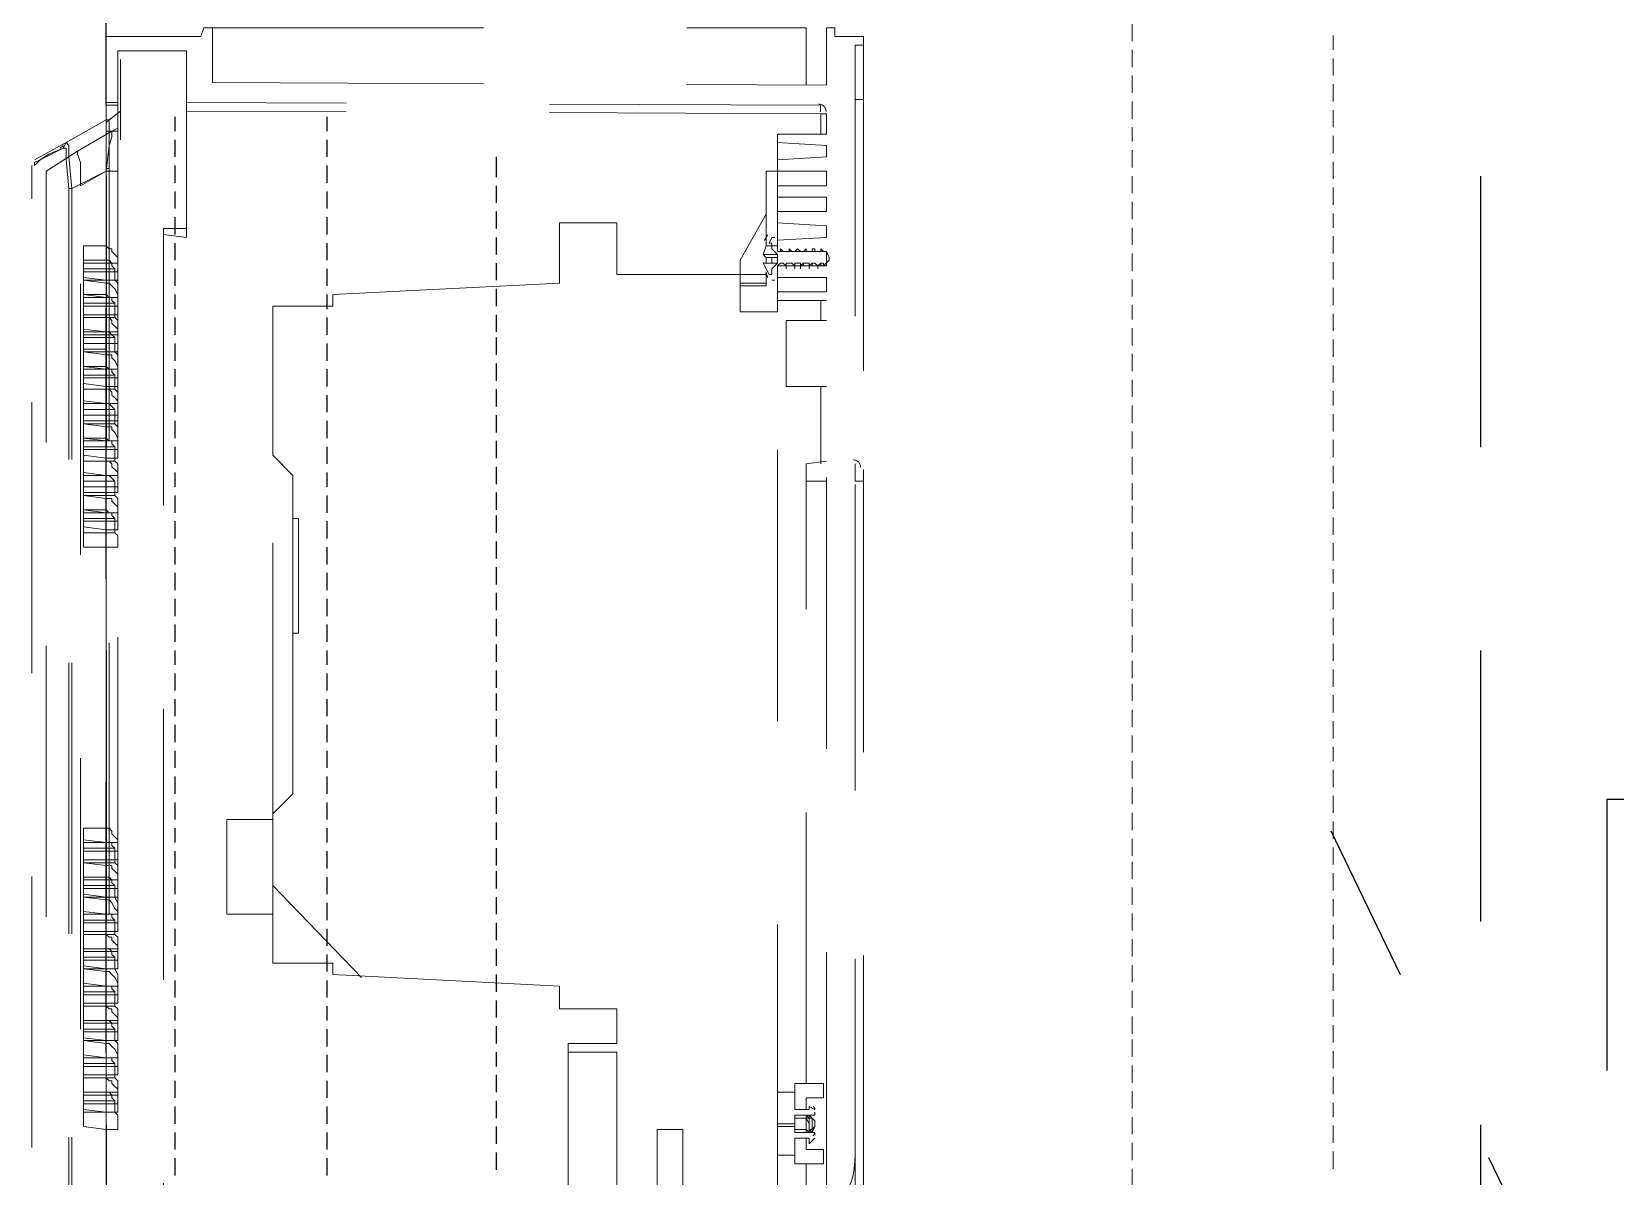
# Model space of a CAD drawing. Header units: metres. Extents: x 2999 to 3164, y 1641 to 1678.
# Drawn here: x 3140.785 to 3141.953, y 1663.891 to 1664.735 of the extents above; entities that cross this region are included whole.
import ezdxf

# ---------------------------------------------------------------- set-up
doc = ezdxf.new("R2010")
doc.units = ezdxf.units.M
doc.linetypes.add('CONTORNO_QUADRO_T', pattern=[0.35, 0.2, -0.15])
doc.layers.add('PDF28_Geometry', color=7, linetype='Continuous')

msp = doc.modelspace()

# ---------------------------------------------------------------- linework, layer by layer
at = {"layer": 'PDF28_Geometry', "linetype": 'CONTORNO_QUADRO_T'}
msp.add_line((3141.8539, 1668.4789), (3141.8539, 1660.4817), dxfattribs=at)
at = {"layer": 'PDF28_Geometry', "linetype": 'CONTORNO_QUADRO_T', "lineweight": 25}
for points in [[(3140.8399, 1660.4817), (3140.8399, 1668.3429), (3140.8399, 1668.4789), (3140.8399, 1662.1051)], [(3140.8907, 1664.6621), (3140.8907, 1664.6726)], [(3141.0029, 1664.6621), (3141.0029, 1664.6726)], [(3140.8907, 1664.643), (3140.8907, 1664.6557)], [(3141.0029, 1664.643), (3141.0029, 1664.6557)], [(3140.8907, 1664.624), (3140.8907, 1664.6367)], [(3141.0029, 1664.624), (3141.0029, 1664.6367)], [(3140.8907, 1664.6049), (3140.8907, 1664.6176)], [(3141.0029, 1664.6049), (3141.0029, 1664.6176)], [(3140.8907, 1664.5859), (3140.8907, 1664.5986)], [(3141.0029, 1664.5859), (3141.0029, 1664.5986)], [(3140.8907, 1664.5668), (3140.8907, 1664.5795)], [(3141.0029, 1664.5668), (3141.0029, 1664.5795)], [(3140.8907, 1664.5478), (3140.8907, 1664.5605)], [(3141.0029, 1664.5478), (3141.0029, 1664.5605)], [(3140.8907, 1664.5308), (3140.8907, 1664.5414)], [(3141.0029, 1664.5308), (3141.0029, 1664.5414)], [(3140.8907, 1664.5118), (3140.8907, 1664.5245)], [(3141.0029, 1664.5118), (3141.0029, 1664.5245)], [(3140.8907, 1664.4927), (3140.8907, 1664.5054)], [(3141.0029, 1664.4927), (3141.0029, 1664.5054)], [(3140.8907, 1664.4737), (3140.8907, 1664.4864)], [(3141.0029, 1664.4737), (3141.0029, 1664.4864)], [(3140.8907, 1664.4546), (3140.8907, 1664.4673)], [(3141.0029, 1664.4546), (3141.0029, 1664.4673)], [(3140.8907, 1664.4356), (3140.8907, 1664.4483)], [(3141.0029, 1664.4356), (3141.0029, 1664.4483)], [(3140.8907, 1664.4165), (3140.8907, 1664.4292)], [(3141.0029, 1664.4165), (3141.0029, 1664.4292)], [(3140.8907, 1664.3996), (3140.8907, 1664.4102)], [(3141.0029, 1664.3996), (3141.0029, 1664.4102)], [(3140.8907, 1664.3805), (3140.8907, 1664.3932)], [(3141.0029, 1664.3805), (3141.0029, 1664.3932)], [(3140.8907, 1664.3615), (3140.8907, 1664.3742)], [(3141.0029, 1664.3615), (3141.0029, 1664.3742)], [(3140.8907, 1664.3424), (3140.8907, 1664.3551)], [(3141.0029, 1664.3424), (3141.0029, 1664.3551)], [(3140.8907, 1664.3234), (3140.8907, 1664.3361)], [(3141.0029, 1664.3234), (3141.0029, 1664.3361)], [(3140.8907, 1664.3043), (3140.8907, 1664.317)], [(3141.0029, 1664.3043), (3141.0029, 1664.317)], [(3140.8907, 1664.2853), (3140.8907, 1664.298)], [(3141.0029, 1664.2853), (3141.0029, 1664.298)], [(3140.8907, 1664.2684), (3140.8907, 1664.2789)], [(3141.0029, 1664.2684), (3141.0029, 1664.2789)], [(3140.8907, 1664.2493), (3140.8907, 1664.262)], [(3141.0029, 1664.2493), (3141.0029, 1664.262)], [(3140.8907, 1664.2303), (3140.8907, 1664.243)], [(3141.0029, 1664.2303), (3141.0029, 1664.243)], [(3140.8907, 1664.2112), (3140.8907, 1664.2239)], [(3141.0029, 1664.2112), (3141.0029, 1664.2239)], [(3140.8907, 1664.1922), (3140.8907, 1664.2049)], [(3141.0029, 1664.1922), (3141.0029, 1664.2049)], [(3140.8907, 1664.1731), (3140.8907, 1664.1858)], [(3141.0029, 1664.1731), (3141.0029, 1664.1858)], [(3140.8907, 1664.1541), (3140.8907, 1664.1668)], [(3141.0029, 1664.1541), (3141.0029, 1664.1668)], [(3140.8907, 1664.1371), (3140.8907, 1664.1477)], [(3141.0029, 1664.1371), (3141.0029, 1664.1477)], [(3140.8907, 1664.1181), (3140.8907, 1664.1308)], [(3141.0029, 1664.1181), (3141.0029, 1664.1308)], [(3140.8907, 1664.099), (3140.8907, 1664.1117)], [(3141.0029, 1664.099), (3141.0029, 1664.1117)], [(3140.8907, 1664.08), (3140.8907, 1664.0927)], [(3141.0029, 1664.08), (3141.0029, 1664.0927)], [(3140.8907, 1664.0609), (3140.8907, 1664.0736)], [(3141.0029, 1664.0609), (3141.0029, 1664.0736)], [(3140.8907, 1664.0419), (3140.8907, 1664.0546)], [(3141.0029, 1664.0419), (3141.0029, 1664.0546)], [(3140.8907, 1664.0228), (3140.8907, 1664.0355)], [(3141.0029, 1664.0228), (3141.0029, 1664.0355)], [(3140.8907, 1664.0059), (3140.8907, 1664.0165)], [(3141.0029, 1664.0059), (3141.0029, 1664.0165)], [(3140.8907, 1663.9868), (3140.8907, 1663.9995)], [(3141.0029, 1663.9868), (3141.0029, 1663.9995)], [(3140.8907, 1663.9678), (3140.8907, 1663.9805)], [(3141.0029, 1663.9678), (3141.0029, 1663.9805)], [(3140.8907, 1663.9487), (3140.8907, 1663.9614)], [(3141.0029, 1663.9487), (3141.0029, 1663.9614)], [(3140.8907, 1663.9297), (3140.8907, 1663.9424)], [(3141.0029, 1663.9297), (3141.0029, 1663.9424)], [(3140.8907, 1663.9106), (3140.8907, 1663.9233)], [(3141.0029, 1663.9106), (3141.0029, 1663.9233)], [(3140.8907, 1663.8916), (3140.8907, 1663.9043)], [(3141.0029, 1663.8916), (3141.0029, 1663.9043)]]:
    msp.add_lwpolyline(points, dxfattribs=at)
at = {"layer": 'PDF28_Geometry', "linetype": 'CONTORNO_QUADRO_T', "lineweight": 15}
for points in [[(3140.8399, 1666.4485), (3140.8399, 1666.4464), (3140.8399, 1664.734), (3140.8399, 1664.7319), (3140.8399, 1664.7298), (3140.8399, 1663.0174), (3140.8399, 1663.0153), (3140.8399, 1663.0132)], [(3140.9182, 1664.7383), (3141.3564, 1664.7383), (3141.3564, 1664.6959)], [(3141.5969, 1664.7411), (3141.5969, 1664.7284)], [(3141.745, 1664.7326), (3141.745, 1664.722)], [(3141.3987, 1664.7256), (3141.3987, 1664.6853), (3141.3924, 1664.6853)], [(3141.5969, 1664.722), (3141.5969, 1664.7093)], [(3141.745, 1664.7157), (3141.745, 1664.703)], [(3141.5969, 1664.703), (3141.5969, 1664.6903)], [(3141.745, 1664.6966), (3141.745, 1664.6839)], [(3140.8484, 1664.6832), (3140.8484, 1664.6621), (3140.8399, 1664.6621), (3140.8399, 1664.6832)], [(3141.3712, 1663.5064), (3141.3712, 1664.5372), (3141.3352, 1664.5372), (3141.3352, 1664.5435), (3141.3712, 1664.5435), (3141.3712, 1664.5541), (3141.3352, 1664.5541), (3141.3352, 1664.5626), (3141.3712, 1664.5626), (3141.3712, 1664.5732), (3141.3352, 1664.5732), (3141.3352, 1664.5816), (3141.3712, 1664.5837), (3141.3712, 1664.5922), (3141.3352, 1664.5943), (3141.3352, 1664.6028), (3141.3712, 1664.6028), (3141.3712, 1664.6134), (3141.3352, 1664.6134), (3141.3352, 1664.6218), (3141.3712, 1664.6218), (3141.3712, 1664.6324), (3141.3352, 1664.6324), (3141.3352, 1664.6409), (3141.3712, 1664.643), (3141.3712, 1664.6515), (3141.3352, 1664.6536), (3141.3352, 1664.6599), (3141.3712, 1664.6599), (3141.3712, 1664.6748), (3141.367, 1664.6748), (3140.8992, 1664.6769), (3140.8992, 1664.6832)], [(3141.3987, 1664.6853), (3141.3987, 1664.4123), (3141.3987, 1664.4038)], [(3141.5969, 1664.6839), (3141.5969, 1664.6712)], [(3140.8399, 1664.6324), (3140.8145, 1664.6197), (3140.8124, 1664.643), (3140.8124, 1664.6515), (3140.8103, 1664.6536), (3140.8399, 1664.6705)], [(3140.8992, 1664.6769), (3140.8992, 1664.5837), (3140.8822, 1664.5859), (3140.8822, 1663.4788)], [(3141.745, 1664.6776), (3141.745, 1664.6649)], [(3140.8399, 1664.6621), (3140.8399, 1663.1656)], [(3141.5969, 1664.6649), (3141.5969, 1664.6543)], [(3141.745, 1664.6585), (3141.745, 1664.6458)], [(3140.787, 1664.6409), (3140.8103, 1664.6536), (3140.8082, 1664.6494), (3140.7976, 1664.6451), (3140.7912, 1664.6409), (3140.787, 1664.6388), (3140.787, 1664.6367), (3140.7891, 1664.6388)], [(3140.8082, 1664.6494), (3140.8103, 1664.6494), (3140.8103, 1664.6409), (3140.8124, 1664.6197), (3140.8124, 1663.0597), (3140.8103, 1663.0407), (3140.8103, 1663.0343), (3140.8082, 1663.0322), (3140.787, 1663.0322), (3140.787, 1663.0724), (3140.787, 1663.1042), (3140.787, 1663.1084), (3140.787, 1663.119), (3140.787, 1663.1211), (3140.787, 1663.119), (3140.787, 1663.1084), (3140.787, 1663.1148), (3140.787, 1663.119)], [(3140.806, 1664.6494), (3140.8082, 1664.6515)], [(3141.3352, 1664.6536), (3141.3352, 1664.6409)], [(3141.5969, 1664.648), (3141.5969, 1664.6353)], [(3140.7849, 1663.2121), (3140.7849, 1664.6367)], [(3141.745, 1664.6395), (3141.745, 1664.6268)], [(3141.3352, 1664.5372), (3141.3352, 1664.5287), (3141.3077, 1664.5287), (3141.3077, 1664.5562), (3141.3077, 1664.5668), (3141.3267, 1664.6007), (3141.3267, 1664.6303)], [(3141.3267, 1664.6303), (3141.3267, 1664.6303)], [(3141.3352, 1664.6324), (3141.3352, 1664.6324)], [(3141.5969, 1664.6289), (3141.5969, 1664.6162)], [(3140.8124, 1664.6197), (3140.8145, 1664.6197), (3140.8145, 1663.0597), (3140.8124, 1663.0597)], [(3141.5969, 1664.6099), (3141.5969, 1664.5972)], [(3141.745, 1664.6204), (3141.745, 1664.6077)], [(3141.745, 1664.6014), (3141.745, 1664.5908)], [(3140.8992, 1664.5901), (3140.8822, 1664.5901), (3140.8822, 1664.5859)], [(3141.3267, 1664.5562), (3141.3077, 1664.5562), (3141.2167, 1664.5562), (3141.2167, 1664.5943), (3141.1743, 1664.5943), (3141.1743, 1664.5499), (3141.0071, 1664.5414), (3141.0071, 1664.5329), (3140.9627, 1664.5329), (3140.9627, 1664.4229), (3140.9775, 1664.4081), (3140.9775, 1664.3763), (3140.9817, 1664.3763), (3140.9817, 1664.2916), (3140.9775, 1664.2916), (3140.9775, 1664.1731), (3140.9627, 1664.1583), (3140.9627, 1664.0482), (3141.0071, 1664.0482), (3141.0071, 1664.0398), (3141.1743, 1664.0313), (3141.1743, 1664.0144), (3141.2167, 1664.0144), (3141.2167, 1663.989), (3141.1807, 1663.989), (3141.1807, 1663.9826), (3141.2167, 1663.9826), (3141.2167, 1663.8831)], [(3141.5969, 1664.5908), (3141.5969, 1664.5781)], [(3141.3246, 1664.5647), (3141.3352, 1664.5647), (3141.3246, 1664.5647), (3141.3289, 1664.5562), (3141.331, 1664.5562), (3141.331, 1664.5605), (3141.3352, 1664.5647), (3141.3352, 1664.571), (3141.331, 1664.5753), (3141.331, 1664.5795), (3141.3289, 1664.5795), (3141.331, 1664.5837), (3141.3331, 1664.5837)], [(3141.3267, 1664.5774), (3141.3246, 1664.571), (3141.3267, 1664.5689), (3141.3267, 1664.5647)], [(3141.3267, 1664.5774), (3141.3267, 1664.5774)], [(3141.3352, 1664.571), (3141.331, 1664.5753)], [(3141.3352, 1664.5435), (3141.3352, 1664.552), (3141.3352, 1664.5562), (3141.3352, 1664.5626), (3141.3373, 1664.5647), (3141.3394, 1664.5647), (3141.3416, 1664.5626), (3141.3416, 1664.5605), (3141.3416, 1664.5626), (3141.3416, 1664.5647), (3141.3458, 1664.5647), (3141.3479, 1664.5626), (3141.3479, 1664.5605), (3141.3479, 1664.5626), (3141.3479, 1664.5647), (3141.3521, 1664.5647), (3141.3521, 1664.5626), (3141.3521, 1664.5605), (3141.3521, 1664.5626), (3141.3543, 1664.5647), (3141.3585, 1664.5647), (3141.3585, 1664.5626), (3141.3585, 1664.5605), (3141.3585, 1664.5626), (3141.3606, 1664.5647), (3141.3627, 1664.5647), (3141.3648, 1664.5626), (3141.3648, 1664.5605), (3141.3648, 1664.5626), (3141.367, 1664.5647), (3141.3691, 1664.5647), (3141.3691, 1664.5626), (3141.3733, 1664.5668), (3141.3733, 1664.5689), (3141.3712, 1664.5732), (3141.3691, 1664.5732), (3141.367, 1664.5753), (3141.367, 1664.5732), (3141.3627, 1664.5732), (3141.3627, 1664.5753), (3141.3606, 1664.5753), (3141.3606, 1664.5732), (3141.3564, 1664.5732), (3141.3564, 1664.5753), (3141.3543, 1664.5732), (3141.3521, 1664.5732), (3141.35, 1664.5753), (3141.3479, 1664.5732), (3141.3458, 1664.5732), (3141.3437, 1664.5753), (3141.3437, 1664.5732), (3141.3394, 1664.5732), (3141.3373, 1664.5753), (3141.3373, 1664.5732), (3141.3352, 1664.5732), (3141.3352, 1664.5816), (3141.3352, 1664.5837)], [(3141.3373, 1664.5753), (3141.3373, 1664.5753)], [(3141.35, 1664.5753), (3141.35, 1664.5753)], [(3141.3564, 1664.5753), (3141.3564, 1664.5753)], [(3141.3627, 1664.5753), (3141.3606, 1664.5753)], [(3141.367, 1664.5753), (3141.367, 1664.5753)], [(3141.745, 1664.5845), (3141.745, 1664.5718)], [(3141.3246, 1664.571), (3141.3352, 1664.571), (3141.3246, 1664.571)], [(3141.3267, 1664.5689), (3141.3267, 1664.5689)], [(3141.331, 1664.5647), (3141.331, 1664.5689), (3141.3352, 1664.5689)], [(3141.3352, 1664.5626), (3141.3373, 1664.5647)], [(3141.3373, 1664.5732), (3141.3373, 1664.5732)], [(3141.3373, 1664.5732), (3141.3373, 1664.5732)], [(3141.3373, 1664.5647), (3141.3373, 1664.5647)], [(3141.3416, 1664.5605), (3141.3416, 1664.5626), (3141.3416, 1664.5647), (3141.3437, 1664.5647)], [(3141.3479, 1664.5732), (3141.3479, 1664.5732)], [(3141.3479, 1664.5732), (3141.3479, 1664.5732)], [(3141.3479, 1664.5605), (3141.3479, 1664.5626), (3141.3479, 1664.5647)], [(3141.3479, 1664.5647), (3141.3479, 1664.5647)], [(3141.3543, 1664.5732), (3141.3543, 1664.5732)], [(3141.3543, 1664.5732), (3141.3543, 1664.5732)], [(3141.3543, 1664.5626), (3141.3543, 1664.5647)], [(3141.3543, 1664.5647), (3141.3543, 1664.5647)], [(3141.3606, 1664.5732), (3141.3606, 1664.5732)], [(3141.3606, 1664.5732), (3141.3606, 1664.5732)], [(3141.3606, 1664.5626), (3141.3606, 1664.5647)], [(3141.3606, 1664.5647), (3141.3606, 1664.5647)], [(3141.367, 1664.5732), (3141.367, 1664.5732)], [(3141.367, 1664.5732), (3141.367, 1664.5732)], [(3141.367, 1664.5626), (3141.367, 1664.5647)], [(3141.367, 1664.5647), (3141.367, 1664.5647)], [(3141.5969, 1664.5718), (3141.5969, 1664.5591)], [(3141.745, 1664.5654), (3141.745, 1664.5527)], [(3140.823, 1664.552), (3140.8399, 1664.552), (3140.823, 1664.5541), (3140.823, 1664.5414), (3140.8399, 1664.5393)], [(3141.331, 1664.552), (3141.3331, 1664.552)], [(3141.3352, 1664.5626), (3141.3352, 1664.5626)], [(3141.3585, 1664.5626), (3141.3585, 1664.5605)], [(3141.5969, 1664.5527), (3141.5969, 1664.54)], [(3141.3077, 1664.5499), (3141.3267, 1664.5499)], [(3141.745, 1664.5464), (3141.745, 1664.5337)], [(3141.3352, 1663.8768), (3141.3352, 1664.5287)], [(3141.5969, 1664.5337), (3141.5969, 1664.5231)], [(3140.8399, 1664.5266), (3140.823, 1664.5266), (3140.823, 1664.5139), (3140.8399, 1664.5139)], [(3140.823, 1664.5245), (3140.8399, 1664.5245)], [(3141.3712, 1664.5224), (3141.3416, 1664.5224), (3141.3416, 1664.4737), (3141.3712, 1664.4737)], [(3141.5969, 1664.5167), (3141.5969, 1664.504)], [(3141.745, 1664.5273), (3141.745, 1664.5146)], [(3141.745, 1664.5083), (3141.745, 1664.4956)], [(3140.8399, 1664.5012), (3140.823, 1664.5012), (3140.823, 1664.4885), (3140.8399, 1664.4864)], [(3140.823, 1664.4991), (3140.8399, 1664.4991)], [(3141.5969, 1664.4977), (3141.5969, 1664.485)], [(3141.745, 1664.4892), (3141.745, 1664.4765)], [(3140.8399, 1664.4737), (3140.823, 1664.4758), (3140.823, 1664.461), (3140.8399, 1664.461)], [(3140.823, 1664.4716), (3140.8399, 1664.4716)], [(3141.5969, 1664.4786), (3141.5969, 1664.4659)], [(3141.745, 1664.4702), (3141.745, 1664.4596)], [(3141.5969, 1664.4596), (3141.5969, 1664.4469)], [(3140.8399, 1664.4483), (3140.823, 1664.4483), (3140.823, 1664.4356), (3140.8399, 1664.4335)], [(3140.823, 1664.4462), (3140.8399, 1664.4462)], [(3141.745, 1664.4532), (3141.745, 1664.4405)], [(3141.5969, 1664.4405), (3141.5969, 1664.4278)], [(3141.745, 1664.4342), (3141.745, 1664.4215)], [(3140.8399, 1664.4208), (3140.823, 1664.4229), (3140.823, 1664.4081), (3140.8399, 1664.4081)], [(3140.9627, 1664.1583), (3140.9627, 1664.4229)], [(3140.823, 1664.4186), (3140.8399, 1664.4186)], [(3141.3712, 1664.4186), (3141.3564, 1664.4165), (3141.3564, 1664.4038)], [(3141.3924, 1664.4165), (3141.3924, 1664.4165)], [(3141.5969, 1664.4215), (3141.5969, 1664.4088)], [(3141.745, 1664.4151), (3141.745, 1664.4024)], [(3141.3564, 1663.9593), (3141.3564, 1664.4038), (3141.3712, 1664.4038)], [(3141.5969, 1664.4024), (3141.5969, 1664.3897)], [(3140.8399, 1664.3954), (3140.823, 1664.3954), (3140.823, 1664.3827), (3140.8399, 1664.3805)], [(3140.823, 1664.3932), (3140.8399, 1664.3932)], [(3141.745, 1664.3961), (3141.745, 1664.3834)], [(3140.9775, 1664.2916), (3140.9775, 1664.3763)], [(3141.5969, 1664.3855), (3141.5969, 1664.3728)], [(3141.745, 1664.377), (3141.745, 1664.3643)], [(3140.8399, 1664.3678), (3140.823, 1664.37), (3140.823, 1664.3551), (3140.8399, 1664.3551)], [(3140.823, 1664.3657), (3140.8399, 1664.3657)], [(3141.5969, 1664.3664), (3141.5969, 1664.3537)], [(3141.745, 1664.358), (3141.745, 1664.3453)], [(3141.5969, 1664.3474), (3141.5969, 1664.3347)], [(3141.745, 1664.3389), (3141.745, 1664.3283)], [(3141.5969, 1664.3283), (3141.5969, 1664.3156)], [(3141.745, 1664.322), (3141.745, 1664.3093)], [(3141.5969, 1664.3093), (3141.5969, 1664.2966)], [(3141.745, 1664.3029), (3141.745, 1664.2902)], [(3141.5969, 1664.2902), (3141.5969, 1664.2775)], [(3141.745, 1664.2839), (3141.745, 1664.2712)], [(3141.5969, 1664.2712), (3141.5969, 1664.2585)], [(3141.745, 1664.2648), (3141.745, 1664.2521)], [(3141.5969, 1664.2543), (3141.5969, 1664.2416)], [(3141.745, 1664.2458), (3141.745, 1664.2331)], [(3141.5969, 1664.2352), (3141.5969, 1664.2225)], [(3141.745, 1664.2267), (3141.745, 1664.214)], [(3141.5969, 1664.2162), (3141.5969, 1664.2035)], [(3141.745, 1664.2077), (3141.745, 1664.1971)], [(3141.5969, 1664.1971), (3141.5969, 1664.1844)], [(3141.745, 1664.1908), (3141.745, 1664.1781)], [(3141.5969, 1664.1781), (3141.5969, 1664.1654)], [(3141.745, 1664.1717), (3141.745, 1664.159)], [(3140.9627, 1664.1541), (3140.9288, 1664.1541), (3140.9288, 1664.0842), (3140.9627, 1664.0842)], [(3141.5969, 1664.159), (3141.5969, 1664.1463)], [(3141.745, 1664.1527), (3141.745, 1664.14)], [(3141.5969, 1664.14), (3141.5969, 1664.1273)], [(3141.745, 1664.1336), (3141.745, 1664.1209)], [(3140.8399, 1664.1244), (3140.823, 1664.1244), (3140.823, 1664.1117), (3140.8399, 1664.1117)], [(3140.823, 1664.1223), (3140.8399, 1664.1223)], [(3141.5969, 1664.123), (3141.5969, 1664.1103)], [(3141.745, 1664.1146), (3141.745, 1664.1019)], [(3140.823, 1664.0969), (3140.8399, 1664.0969), (3140.823, 1664.099), (3140.823, 1664.0863), (3140.8399, 1664.0842)], [(3141.5969, 1664.104), (3141.5969, 1664.0913)], [(3141.745, 1664.0955), (3141.745, 1664.0828)], [(3141.5969, 1664.0849), (3141.5969, 1664.0722)], [(3141.745, 1664.0765), (3141.745, 1664.0659)], [(3140.8399, 1664.0715), (3140.823, 1664.0715), (3140.823, 1664.0588), (3140.8399, 1664.0588)], [(3140.823, 1664.0694), (3140.8399, 1664.0694)], [(3141.5969, 1664.0659), (3141.5969, 1664.0532)], [(3141.745, 1664.0595), (3141.745, 1664.0468)], [(3140.823, 1664.044), (3140.8399, 1664.044), (3140.823, 1664.0461), (3140.823, 1664.0334), (3140.8399, 1664.0313)], [(3141.5969, 1664.0468), (3141.5969, 1664.0341)], [(3141.745, 1664.0405), (3141.745, 1664.0278)], [(3141.5969, 1664.0278), (3141.5969, 1664.0151)], [(3140.8399, 1664.0186), (3140.823, 1664.0186), (3140.823, 1664.0059), (3140.8399, 1664.0059)], [(3140.823, 1664.0165), (3140.8399, 1664.0165)], [(3141.745, 1664.0214), (3141.745, 1664.0087)], [(3141.5969, 1664.0087), (3141.5969, 1663.996)], [(3141.745, 1664.0024), (3141.745, 1663.9897)], [(3140.823, 1663.9911), (3140.8399, 1663.9911), (3140.823, 1663.9932), (3140.823, 1663.9805), (3140.8399, 1663.9784)], [(3141.5969, 1663.9918), (3141.5969, 1663.9791)], [(3141.1807, 1663.9826), (3141.1807, 1663.8831)], [(3141.745, 1663.9833), (3141.745, 1663.9706)], [(3141.5969, 1663.9727), (3141.5969, 1663.96)], [(3140.8399, 1663.9657), (3140.823, 1663.9657), (3140.823, 1663.953), (3140.8399, 1663.953)], [(3140.823, 1663.9636), (3140.8399, 1663.9636)], [(3141.745, 1663.9643), (3141.745, 1663.9516)], [(3141.5969, 1663.9537), (3141.5969, 1663.941)], [(3141.745, 1663.9452), (3141.745, 1663.9346)], [(3140.823, 1663.9382), (3140.8399, 1663.9382), (3140.823, 1663.9403), (3140.823, 1663.9276), (3140.8399, 1663.9255)], [(3141.3585, 1663.9339), (3141.3585, 1663.9318), (3141.3585, 1663.9276), (3141.3585, 1663.936), (3141.3627, 1663.9318), (3141.3606, 1663.9339), (3141.3585, 1663.9339), (3141.3564, 1663.9339), (3141.3479, 1663.9339)], [(3141.3564, 1663.9403), (3141.3564, 1663.9403)], [(3141.3564, 1663.936), (3141.3564, 1663.9339), (3141.3564, 1663.9255)], [(3141.3585, 1663.9255), (3141.3585, 1663.9297), (3141.3564, 1663.9339)], [(3141.3606, 1663.9255), (3141.3606, 1663.9233), (3141.3585, 1663.9255), (3141.3606, 1663.9255), (3141.3606, 1663.9318), (3141.3606, 1663.9339), (3141.3585, 1663.936)], [(3141.3585, 1663.9339), (3141.3585, 1663.9339)], [(3141.3627, 1663.9318), (3141.3627, 1663.9297), (3141.3627, 1663.9276)], [(3141.3627, 1663.9318), (3141.3627, 1663.9318)], [(3141.5969, 1663.9346), (3141.5969, 1663.9219)], [(3141.2463, 1663.8831), (3141.2463, 1663.9255), (3141.2654, 1663.9255), (3141.2654, 1663.8831)], [(3141.3627, 1663.9212), (3141.3627, 1663.9233), (3141.3479, 1663.9233), (3141.3479, 1663.9276), (3141.3352, 1663.9276), (3141.3352, 1663.9064), (3141.3479, 1663.9064), (3141.3479, 1663.9191), (3141.3585, 1663.9191), (3141.3585, 1663.9149), (3141.3627, 1663.9191)], [(3141.3479, 1663.9276), (3141.3479, 1663.9297)], [(3141.3564, 1663.9233), (3141.3564, 1663.9255), (3141.3479, 1663.9255)], [(3141.3479, 1663.9233), (3141.3479, 1663.9233)], [(3141.3564, 1663.9233), (3141.3564, 1663.9233)], [(3141.3585, 1663.9233), (3141.3585, 1663.9233)], [(3141.3627, 1663.9276), (3141.3627, 1663.9276)], [(3141.745, 1663.9283), (3141.745, 1663.9156)], [(3141.3564, 1663.9191), (3141.3564, 1663.9191)], [(3141.5969, 1663.9156), (3141.5969, 1663.9029)], [(3141.745, 1663.9092), (3141.745, 1663.8965)], [(3141.3564, 1663.9001), (3141.3564, 1663.8514), (3141.3712, 1663.8514)], [(3141.5969, 1663.8965), (3141.5969, 1663.8838)]]:
    msp.add_lwpolyline(points, dxfattribs=at)
for points in [[(3141.3667, 1664.6763, 0.00451), (3141.367, 1664.6811), (3140.8992, 1664.6832), (3140.8992, 1664.7213), (3140.8484, 1664.7213), (3140.8484, 1664.6832), (3140.8399, 1664.6832), (3140.8399, 1664.7319), (3140.9098, 1664.7319), (3140.9119, 1664.7383), (3140.9182, 1664.7383), (3140.9182, 1664.698), (3141.3712, 1664.6959), (3141.3712, 1664.7383), (3141.3775, 1664.7383), (3141.3775, 1664.7319), (3141.3987, 1664.7319), (3141.3987, 1664.7256), (3141.3924, 1664.7256), (3141.3924, 1663.9022)], [(3141.3279, 1664.554, -0.034678), (3141.3267, 1664.5583), (3141.3267, 1664.5478), (3141.3077, 1664.5478)], [(3141.3614, 1663.9425, -0.221687), (3141.3627, 1663.9403), (3141.3585, 1663.9424), (3141.3585, 1663.9403), (3141.3479, 1663.9403), (3141.3479, 1663.953), (3141.3352, 1663.953), (3141.3352, 1663.9297), (3141.3479, 1663.9297), (3141.3479, 1663.936), (3141.3627, 1663.936), (3141.3627, 1663.9382)], [(3141.3921, 1663.904, -0.108112), (3141.3881, 1663.8831), (3141.3881, 1663.5148)]]:
    msp.add_lwpolyline(points, format="xyb", dxfattribs=at)
at = {"layer": 'PDF28_Geometry', "linetype": 'CONTORNO_QUADRO_T', "lineweight": 0}
for points in [[(3140.8484, 1664.7213), (3140.8484, 1664.6621), (3140.8484, 1664.6388), (3140.8484, 1663.9953)], [(3140.8505, 1664.6557), (3140.8505, 1664.7107), (3140.8505, 1664.715), (3140.8505, 1664.7107)], [(3140.8399, 1664.6811), (3140.8484, 1664.6811)], [(3140.8505, 1664.6769), (3140.842, 1664.6705), (3140.8399, 1664.6684), (3140.842, 1664.6705), (3140.842, 1664.6684), (3140.842, 1664.6599), (3140.842, 1664.6345), (3140.842, 1664.6599), (3140.842, 1664.6684), (3140.842, 1664.6705), (3140.8399, 1664.6705)], [(3140.8399, 1664.6324), (3140.842, 1664.6515), (3140.8441, 1664.6578), (3140.8441, 1664.6621), (3140.8187, 1664.6472), (3140.8187, 1664.6451), (3140.8209, 1664.6388), (3140.8209, 1664.6218), (3140.8399, 1664.6324), (3140.842, 1664.6515), (3140.8441, 1664.6578), (3140.8441, 1664.6621), (3140.8463, 1664.6621), (3140.8441, 1664.6621), (3140.8463, 1664.6621)], [(3140.7891, 1664.6388), (3140.7912, 1664.6409), (3140.7955, 1664.643), (3140.8082, 1664.6494), (3140.8082, 1664.6515)], [(3140.8209, 1663.9995), (3140.8209, 1664.6218), (3140.8209, 1664.6388), (3140.8187, 1664.6451), (3140.8187, 1664.6472), (3140.7955, 1664.6324), (3140.7955, 1664.0376)], [(3140.787, 1664.6367), (3140.787, 1664.6367)], [(3140.842, 1664.6345), (3140.8399, 1664.6345), (3140.842, 1664.6345), (3140.842, 1663.9932)], [(3140.8484, 1664.6324), (3140.8463, 1664.6324), (3140.8399, 1664.6324), (3140.8463, 1664.6324), (3140.8484, 1664.6324), (3140.8463, 1664.6324), (3140.8399, 1664.6324), (3140.8399, 1664.5774), (3140.842, 1664.5753), (3140.8441, 1664.5753), (3140.8441, 1664.5732), (3140.8463, 1664.571), (3140.8484, 1664.5689), (3140.8484, 1664.5647), (3140.8484, 1664.5583), (3140.8484, 1664.5562), (3140.8484, 1664.552), (3140.8399, 1664.552), (3140.8463, 1664.552), (3140.8484, 1664.5499), (3140.8484, 1664.5456), (3140.8484, 1664.5435), (3140.8484, 1664.5393), (3140.8399, 1664.5393)], [(3140.8399, 1664.5774), (3140.823, 1664.5774), (3140.823, 1664.5647), (3140.823, 1664.5583), (3140.823, 1664.5541)], [(3140.8399, 1664.5668), (3140.823, 1664.5668)], [(3140.823, 1664.5647), (3140.8484, 1664.5647)], [(3140.8463, 1664.552), (3140.8463, 1664.5605), (3140.8441, 1664.5626), (3140.8441, 1664.5647), (3140.842, 1664.5668), (3140.8399, 1664.5668), (3140.8399, 1664.5499)], [(3140.823, 1664.5605), (3140.8463, 1664.5605)], [(3140.823, 1664.5583), (3140.8484, 1664.5583)], [(3140.8399, 1664.5414), (3140.823, 1664.5414), (3140.823, 1664.5393), (3140.8484, 1664.5393), (3140.8484, 1664.5414), (3140.8463, 1664.5456), (3140.8441, 1664.5478), (3140.842, 1664.5499), (3140.8399, 1664.5499), (3140.823, 1664.552)], [(3140.8484, 1664.5118), (3140.8484, 1664.516), (3140.8463, 1664.5181), (3140.8441, 1664.5202), (3140.8441, 1664.5224), (3140.842, 1664.5245), (3140.8399, 1664.5245), (3140.8399, 1664.5414), (3140.842, 1664.5393), (3140.8441, 1664.5393), (3140.8441, 1664.5372), (3140.8463, 1664.5351), (3140.823, 1664.5351)], [(3140.8399, 1664.5266), (3140.8484, 1664.5266), (3140.8484, 1664.5287), (3140.8484, 1664.5329), (3140.823, 1664.5329), (3140.823, 1664.5393)], [(3140.823, 1664.5329), (3140.823, 1664.5266)], [(3140.8463, 1664.5351), (3140.8463, 1664.5245), (3140.8484, 1664.5224), (3140.8484, 1664.5202), (3140.8484, 1664.516), (3140.8484, 1664.5139), (3140.8399, 1664.5139), (3140.842, 1664.5139), (3140.8441, 1664.5118), (3140.8463, 1664.5097), (3140.8463, 1664.4991)], [(3140.8484, 1664.5393), (3140.8484, 1664.5329)], [(3140.823, 1664.5245), (3140.8399, 1664.5245), (3140.8463, 1664.5245)], [(3140.823, 1664.516), (3140.8399, 1664.5139), (3140.8399, 1664.497)], [(3140.823, 1664.5139), (3140.823, 1664.5118)], [(3140.823, 1664.5097), (3140.8463, 1664.5097)], [(3140.823, 1664.5054), (3140.823, 1664.5012)], [(3140.8484, 1664.5054), (3140.8484, 1664.5033), (3140.8484, 1664.5012)], [(3140.8399, 1664.4864), (3140.8484, 1664.4864), (3140.8484, 1664.4885), (3140.8463, 1664.4927), (3140.8441, 1664.4948), (3140.8441, 1664.497), (3140.842, 1664.497), (3140.8399, 1664.497), (3140.823, 1664.4991)], [(3140.8399, 1664.4737), (3140.8484, 1664.4737), (3140.8484, 1664.4758), (3140.8484, 1664.48), (3140.8484, 1664.4864), (3140.8484, 1664.4906), (3140.8484, 1664.4927), (3140.8484, 1664.497), (3140.8463, 1664.4991), (3140.8399, 1664.4991), (3140.8484, 1664.4991)], [(3140.823, 1664.4716), (3140.8399, 1664.4716), (3140.842, 1664.4716), (3140.8441, 1664.4694), (3140.8441, 1664.4673), (3140.8463, 1664.4652), (3140.8484, 1664.4631), (3140.8484, 1664.461), (3140.823, 1664.461), (3140.823, 1664.4525), (3140.8484, 1664.4525), (3140.8484, 1664.461), (3140.8484, 1664.4631), (3140.8484, 1664.4673), (3140.8484, 1664.4694), (3140.8463, 1664.4716), (3140.8463, 1664.4821), (3140.8441, 1664.4843), (3140.8441, 1664.4864), (3140.842, 1664.4864), (3140.8399, 1664.4885), (3140.8399, 1664.4716), (3140.8463, 1664.4716)], [(3140.8399, 1664.4885), (3140.823, 1664.4885), (3140.823, 1664.4864), (3140.8484, 1664.4864)], [(3140.823, 1664.4864), (3140.823, 1664.48), (3140.8484, 1664.48)], [(3140.823, 1664.4821), (3140.8463, 1664.4821)], [(3140.823, 1664.48), (3140.823, 1664.4758)], [(3140.823, 1664.4631), (3140.8399, 1664.461), (3140.8399, 1664.444)], [(3140.823, 1664.4567), (3140.8463, 1664.4567), (3140.8441, 1664.4589), (3140.842, 1664.461), (3140.8399, 1664.461), (3140.8484, 1664.461)], [(3140.823, 1664.4525), (3140.823, 1664.4483)], [(3140.8399, 1664.4335), (3140.8484, 1664.4335), (3140.8484, 1664.4356), (3140.8463, 1664.4398), (3140.8441, 1664.4419), (3140.8441, 1664.444), (3140.842, 1664.444), (3140.8399, 1664.444), (3140.823, 1664.4462)], [(3140.8484, 1664.4525), (3140.8484, 1664.4504), (3140.8484, 1664.4483), (3140.8399, 1664.4483)], [(3140.8399, 1664.4462), (3140.8463, 1664.4462)], [(3140.8463, 1664.4567), (3140.8463, 1664.4462), (3140.8484, 1664.444), (3140.8484, 1664.4398), (3140.8484, 1664.4377), (3140.8484, 1664.4335)], [(3140.8399, 1664.4356), (3140.823, 1664.4356), (3140.823, 1664.4335), (3140.8484, 1664.4335), (3140.8484, 1664.4271), (3140.823, 1664.4271), (3140.823, 1664.4335)], [(3140.8463, 1664.4186), (3140.8463, 1664.4292), (3140.8441, 1664.4313), (3140.8441, 1664.4335), (3140.842, 1664.4335), (3140.8399, 1664.4356), (3140.8399, 1664.4186)], [(3140.823, 1664.4292), (3140.8463, 1664.4292)], [(3140.823, 1664.4271), (3140.823, 1664.4229)], [(3140.8484, 1664.4271), (3140.8484, 1664.425), (3140.8484, 1664.4208), (3140.8399, 1664.4208)], [(3140.823, 1664.4102), (3140.8399, 1664.4081), (3140.842, 1664.4081), (3140.8441, 1664.4059), (3140.8463, 1664.4038), (3140.823, 1664.4038)], [(3140.823, 1664.3805), (3140.8484, 1664.3805), (3140.8484, 1664.3848), (3140.8463, 1664.3869), (3140.8441, 1664.389), (3140.8441, 1664.3911), (3140.842, 1664.3911), (3140.8399, 1664.3911), (3140.8399, 1664.4081), (3140.8484, 1664.4081)], [(3140.823, 1664.3954), (3140.823, 1664.3996)], [(3140.8484, 1664.3996), (3140.8484, 1664.3975), (3140.8484, 1664.3954), (3140.8399, 1664.3954)], [(3140.8463, 1664.3932), (3140.8463, 1664.4038)], [(3140.8399, 1664.3805), (3140.8484, 1664.3805), (3140.8484, 1664.3848), (3140.8484, 1664.3869), (3140.8484, 1664.3911), (3140.8463, 1664.3932), (3140.8399, 1664.3932)], [(3140.823, 1664.37), (3140.823, 1664.3742), (3140.823, 1664.3805), (3140.823, 1664.3827), (3140.8399, 1664.3827)], [(3140.823, 1664.3763), (3140.8463, 1664.3763)], [(3140.8399, 1664.1477), (3140.8399, 1664.3827), (3140.842, 1664.3805), (3140.8441, 1664.3805), (3140.8441, 1664.3784), (3140.8463, 1664.3763), (3140.8463, 1664.3657), (3140.8484, 1664.3636), (3140.8484, 1664.3615), (3140.8484, 1664.3573), (3140.8484, 1664.3551), (3140.8399, 1664.3551)], [(3140.8484, 1664.3805), (3140.8484, 1664.3742)], [(3140.8399, 1664.3678), (3140.8484, 1664.3678), (3140.8484, 1664.3721), (3140.8484, 1664.3742), (3140.823, 1664.3742)], [(3140.8399, 1664.3657), (3140.8463, 1664.3657)], [(3140.8463, 1664.1329), (3140.8441, 1664.135), (3140.8441, 1664.1371), (3140.842, 1664.1371), (3140.8399, 1664.1371), (3140.823, 1664.1392)], [(3140.8484, 1664.1371), (3140.8484, 1664.1308), (3140.823, 1664.1308), (3140.823, 1664.1371)], [(3140.823, 1664.1329), (3140.8463, 1664.1329), (3140.8463, 1664.1223), (3140.8399, 1664.1223)], [(3140.823, 1664.1308), (3140.823, 1664.1244)], [(3140.8399, 1664.1371), (3140.8399, 1664.1202)], [(3140.8484, 1664.1308), (3140.8484, 1664.1265), (3140.8484, 1664.1244), (3140.8399, 1664.1244)], [(3140.8399, 1664.1117), (3140.823, 1664.1117), (3140.823, 1664.1096), (3140.8484, 1664.1096), (3140.8484, 1664.1138), (3140.8463, 1664.116), (3140.8441, 1664.1181), (3140.8441, 1664.1202), (3140.842, 1664.1202), (3140.8399, 1664.1202), (3140.823, 1664.1223)], [(3140.8463, 1664.1223), (3140.8484, 1664.1202), (3140.8484, 1664.1181), (3140.8484, 1664.1138), (3140.8484, 1664.1117)], [(3140.8399, 1664.1096), (3140.8484, 1664.1096), (3140.8484, 1664.1033), (3140.823, 1664.1033), (3140.823, 1664.1096)], [(3140.8399, 1664.0715), (3140.8484, 1664.0715), (3140.8484, 1664.0736), (3140.8484, 1664.0779), (3140.8484, 1664.0842), (3140.8484, 1664.0884), (3140.8484, 1664.0906), (3140.8484, 1664.0927), (3140.8463, 1664.0969), (3140.8463, 1664.1054), (3140.8441, 1664.1075), (3140.8441, 1664.1096), (3140.842, 1664.1117), (3140.8399, 1664.1117), (3140.8399, 1664.0948)], [(3140.823, 1664.1054), (3140.8463, 1664.1054)], [(3140.823, 1664.1033), (3140.823, 1664.099)], [(3140.823, 1664.0969), (3140.8399, 1664.0948), (3140.842, 1664.0948), (3140.8441, 1664.0927), (3140.8463, 1664.0884), (3140.8484, 1664.0863), (3140.8484, 1664.0842), (3140.823, 1664.0842), (3140.823, 1664.0863), (3140.8399, 1664.0842), (3140.842, 1664.0842), (3140.8441, 1664.0842), (3140.8441, 1664.0821), (3140.8463, 1664.08)], [(3140.8484, 1664.1033), (3140.8484, 1664.1011), (3140.8484, 1664.0969), (3140.8399, 1664.0969), (3140.8463, 1664.0969)], [(3141.0283, 1664.0376), (3140.9627, 1664.1054)], [(3140.823, 1664.0842), (3140.823, 1664.0779), (3140.8484, 1664.0779)], [(3140.823, 1664.0567), (3140.8484, 1664.0567), (3140.8484, 1664.0609), (3140.8463, 1664.063), (3140.8441, 1664.0652), (3140.8441, 1664.0673), (3140.842, 1664.0673), (3140.8399, 1664.0694), (3140.8399, 1664.0842), (3140.8484, 1664.0842)], [(3140.823, 1664.08), (3140.8463, 1664.08), (3140.8463, 1664.0694), (3140.8399, 1664.0694), (3140.823, 1664.0694)], [(3140.823, 1664.0779), (3140.823, 1664.0715)], [(3140.8463, 1664.044), (3140.8463, 1664.0525), (3140.8441, 1664.0546), (3140.8441, 1664.0567), (3140.842, 1664.0588), (3140.8399, 1664.0588), (3140.8484, 1664.0588), (3140.8484, 1664.0609), (3140.8484, 1664.0652), (3140.8484, 1664.0673), (3140.8463, 1664.0694)], [(3140.8399, 1664.0419), (3140.8399, 1664.0588), (3140.823, 1664.0588), (3140.823, 1664.0567), (3140.823, 1664.0503), (3140.823, 1664.0461)], [(3140.823, 1664.0525), (3140.8463, 1664.0525)], [(3140.8463, 1664.0271), (3140.8441, 1664.0292), (3140.8441, 1664.0313), (3140.842, 1664.0313), (3140.8399, 1664.0313), (3140.8484, 1664.0313), (3140.8484, 1664.0355), (3140.8484, 1664.0376), (3140.8484, 1664.0398), (3140.8463, 1664.044), (3140.8399, 1664.044), (3140.8484, 1664.044), (3140.8484, 1664.0482), (3140.8484, 1664.0503), (3140.823, 1664.0503)], [(3140.8484, 1664.0567), (3140.8484, 1664.0503)], [(3140.823, 1664.044), (3140.8399, 1664.0419), (3140.842, 1664.0419), (3140.8441, 1664.0398), (3140.8463, 1664.0376), (3140.8484, 1664.0334), (3140.8484, 1664.0313), (3140.823, 1664.0313)], [(3140.823, 1664.0186), (3140.823, 1664.0249), (3140.823, 1664.0313), (3140.823, 1664.0334), (3140.8399, 1664.0313), (3140.8399, 1664.0165), (3140.842, 1664.0144), (3140.8441, 1664.0144), (3140.8441, 1664.0122), (3140.8463, 1664.0101), (3140.8484, 1664.008), (3140.8484, 1664.0038), (3140.823, 1664.0038), (3140.823, 1664.0059), (3140.8399, 1664.0059), (3140.8399, 1663.989), (3140.823, 1663.9911), (3140.8399, 1663.989), (3140.842, 1663.989), (3140.8441, 1663.9868), (3140.8463, 1663.9847), (3140.8484, 1663.9805), (3140.8484, 1663.9784), (3140.8484, 1663.972)], [(3140.8463, 1664.0165), (3140.8463, 1664.0271), (3140.823, 1664.0271)], [(3140.8484, 1664.0313), (3140.8484, 1664.0249)], [(3140.8399, 1664.0186), (3140.8484, 1664.0186), (3140.8484, 1664.0207), (3140.8484, 1664.0249), (3140.823, 1664.0249)], [(3140.823, 1663.9995), (3140.8463, 1663.9995), (3140.8441, 1664.0017), (3140.8441, 1664.0038), (3140.842, 1664.0059), (3140.8399, 1664.0059), (3140.8484, 1664.0059), (3140.8484, 1664.008), (3140.8484, 1664.0122), (3140.8484, 1664.0144), (3140.8463, 1664.0165), (3140.8399, 1664.0165), (3140.823, 1664.0165)], [(3140.823, 1664.0038), (3140.823, 1663.9974)], [(3140.8484, 1664.0038), (3140.8484, 1663.9974)], [(3140.8463, 1663.9911), (3140.8399, 1663.9911), (3140.8484, 1663.9911), (3140.8484, 1663.9953), (3140.8484, 1663.9974), (3140.823, 1663.9974), (3140.823, 1663.9932)], [(3140.8463, 1663.9995), (3140.8463, 1663.9911), (3140.8484, 1663.989), (3140.8484, 1663.9847), (3140.8484, 1663.9826), (3140.8484, 1663.9784)], [(3140.8399, 1663.9657), (3140.8484, 1663.9657), (3140.8484, 1663.9678), (3140.8484, 1663.972), (3140.823, 1663.972), (3140.823, 1663.9784)], [(3140.823, 1663.9741), (3140.8463, 1663.9741)], [(3140.823, 1663.9657), (3140.823, 1663.972)], [(3140.8463, 1663.9636), (3140.8399, 1663.9636), (3140.8399, 1663.9784), (3140.842, 1663.9784), (3140.8441, 1663.9784), (3140.8441, 1663.9763), (3140.8463, 1663.9741), (3140.8463, 1663.9636), (3140.8484, 1663.9614), (3140.8484, 1663.9593), (3140.8484, 1663.9551), (3140.8484, 1663.953), (3140.8399, 1663.953), (3140.842, 1663.953), (3140.8441, 1663.9509), (3140.8441, 1663.9487), (3140.8463, 1663.9466), (3140.8463, 1663.9382)], [(3140.8399, 1663.9636), (3140.823, 1663.9636), (3140.8399, 1663.9636), (3140.842, 1663.9614), (3140.8441, 1663.9614), (3140.8441, 1663.9593), (3140.8463, 1663.9572), (3140.8484, 1663.9551), (3140.8484, 1663.9509), (3140.823, 1663.9509), (3140.823, 1663.953), (3140.8399, 1663.953), (3140.8399, 1663.718), (3140.823, 1663.7201), (3140.823, 1663.7074), (3140.823, 1663.7011), (3140.823, 1663.6969)], [(3140.823, 1663.9509), (3140.823, 1663.9445), (3140.8484, 1663.9445), (3140.8484, 1663.9509)], [(3140.823, 1663.9466), (3140.8463, 1663.9466)], [(3140.823, 1663.9403), (3140.823, 1663.9445)], [(3140.8484, 1663.9445), (3140.8484, 1663.9424), (3140.8484, 1663.9382), (3140.8399, 1663.9382), (3140.8463, 1663.9382), (3140.8484, 1663.936), (3140.8484, 1663.9318), (3140.8484, 1663.9297), (3140.8484, 1663.9255), (3140.8399, 1663.9255)]]:
    msp.add_lwpolyline(points, dxfattribs=at)
at = {"layer": 'PDF28_Geometry', "color": 8, "linetype": 'CONTORNO_QUADRO_T', "lineweight": 15, "true_color": 0x808080}
for points in [[(3141.367, 1664.6599), (3141.367, 1664.6748)], [(3141.3373, 1664.5753), (3141.3373, 1664.5753)], [(3141.3564, 1664.5753), (3141.3564, 1664.5753)], [(3141.3606, 1664.5753), (3141.3606, 1664.5753)], [(3141.3267, 1664.5689), (3141.331, 1664.5689)], [(3141.3416, 1664.5626), (3141.3416, 1664.5626)], [(3141.3543, 1664.5626), (3141.3521, 1664.5626)], [(3141.367, 1664.5224), (3141.367, 1664.5372)], [(3141.367, 1664.4165), (3141.367, 1664.4737)], [(3141.3924, 1664.4165), (3141.3924, 1664.4038)], [(3141.3564, 1663.9339), (3141.3564, 1663.936), (3141.3585, 1663.9339)], [(3141.3585, 1663.9233), (3141.3564, 1663.9255)], [(3141.3564, 1663.9233), (3141.3564, 1663.9233)]]:
    msp.add_lwpolyline(points, dxfattribs=at)
at = {"layer": 'PDF28_Geometry', "linetype": 'CONTORNO_QUADRO_T', "lineweight": 0}
for points in [[(3140.8484, 1664.6642), (3140.8441, 1664.6621)], [(3140.8484, 1664.5054), (3140.823, 1664.5054), (3140.823, 1664.5118), (3140.8484, 1664.5118)], [(3140.8484, 1664.4081), (3140.8484, 1664.4102), (3140.8484, 1664.4144), (3140.8484, 1664.4165), (3140.8463, 1664.4186), (3140.8399, 1664.4186), (3140.823, 1664.4186), (3140.8399, 1664.4186), (3140.842, 1664.4186), (3140.8441, 1664.4165), (3140.8441, 1664.4144), (3140.8463, 1664.4123), (3140.8484, 1664.4102), (3140.8484, 1664.4081), (3140.823, 1664.4081), (3140.823, 1664.3996), (3140.8484, 1664.3996)], [(3140.8399, 1664.3911), (3140.823, 1664.3932)], [(3140.8399, 1664.1477), (3140.842, 1664.1477), (3140.8441, 1664.1456), (3140.8441, 1664.1435), (3140.8463, 1664.1414), (3140.8484, 1664.1392), (3140.8484, 1664.1371), (3140.823, 1664.1371), (3140.823, 1664.1477)], [(3140.8484, 1663.9784), (3140.823, 1663.9784), (3140.823, 1663.9805), (3140.8399, 1663.9784)]]:
    msp.add_lwpolyline(points, close=True, dxfattribs=at)
at = {"layer": 'PDF28_Geometry', "linetype": 'CONTORNO_QUADRO_T', "lineweight": 15}
for points in [[(3140.8124, 1664.6197), (3140.8103, 1664.6409), (3140.8103, 1664.6494), (3140.8082, 1664.6494), (3140.8103, 1664.6536), (3140.8124, 1664.6515), (3140.8124, 1664.643), (3140.8145, 1664.6197)], [(3141.3267, 1664.6324), (3141.3352, 1664.6324), (3141.3352, 1664.5774), (3141.3267, 1664.5774)], [(3141.3416, 1664.5732), (3141.3437, 1664.5732)], [(3141.3987, 1664.4038), (3141.3987, 1663.8514), (3141.3924, 1663.8514), (3141.3924, 1664.4038)], [(3141.3691, 1663.9487), (3141.3691, 1663.9593), (3141.3479, 1663.9593), (3141.3479, 1663.9403), (3141.3564, 1663.9403), (3141.3564, 1663.9487)], [(3141.3585, 1663.936), (3141.3585, 1663.9339)], [(3141.3627, 1663.9276), (3141.3606, 1663.9233), (3141.3585, 1663.9233), (3141.3585, 1663.9255), (3141.3606, 1663.9255)], [(3141.3564, 1663.9191), (3141.3479, 1663.9191), (3141.3479, 1663.9001), (3141.3691, 1663.9001), (3141.3691, 1663.9106), (3141.3564, 1663.9106)]]:
    msp.add_lwpolyline(points, close=True, dxfattribs=at)
at = {"layer": 'PDF28_Geometry', "color": 3, "linetype": 'CONTORNO_QUADRO_T', "lineweight": 25}
for points in [[(3141.1278, 1664.6282), (3141.1278, 1664.643)], [(3141.1278, 1664.6091), (3141.1278, 1664.6218)], [(3141.1278, 1664.5901), (3141.1278, 1664.6028)], [(3141.1278, 1664.571), (3141.1278, 1664.5837)], [(3141.1278, 1664.552), (3141.1278, 1664.5647)], [(3141.1278, 1664.5329), (3141.1278, 1664.5456)], [(3141.1278, 1664.5139), (3141.1278, 1664.5266)], [(3141.1278, 1664.497), (3141.1278, 1664.5097)], [(3141.1278, 1664.4779), (3141.1278, 1664.4906)], [(3141.1278, 1664.4589), (3141.1278, 1664.4716)], [(3141.1278, 1664.4398), (3141.1278, 1664.4525)], [(3141.1278, 1664.4208), (3141.1278, 1664.4335)], [(3141.1278, 1664.4017), (3141.1278, 1664.4144)], [(3141.1278, 1664.3827), (3141.1278, 1664.3954)], [(3141.1278, 1664.3657), (3141.1278, 1664.3784)], [(3141.1278, 1664.3467), (3141.1278, 1664.3594)], [(3141.1278, 1664.3276), (3141.1278, 1664.3403)], [(3141.1278, 1664.3086), (3141.1278, 1664.3213)], [(3141.1278, 1664.2895), (3141.1278, 1664.3022)], [(3141.1278, 1664.2705), (3141.1278, 1664.2832)], [(3141.1278, 1664.2514), (3141.1278, 1664.2641)], [(3141.1278, 1664.2345), (3141.1278, 1664.2472)], [(3141.1278, 1664.2154), (3141.1278, 1664.2281)], [(3141.1278, 1664.1964), (3141.1278, 1664.2091)], [(3141.1278, 1664.1773), (3141.1278, 1664.19)], [(3141.1278, 1664.1583), (3141.1278, 1664.171)], [(3141.1278, 1664.1392), (3141.1278, 1664.1519)], [(3141.1278, 1664.1202), (3141.1278, 1664.1329)], [(3141.1278, 1664.1033), (3141.1278, 1664.116)], [(3141.1278, 1664.0842), (3141.1278, 1664.0969)], [(3141.1278, 1664.0652), (3141.1278, 1664.0779)], [(3141.1278, 1664.0461), (3141.1278, 1664.0588)], [(3141.1278, 1664.0271), (3141.1278, 1664.0398)], [(3141.1278, 1664.008), (3141.1278, 1664.0207)], [(3141.1278, 1663.989), (3141.1278, 1664.0017)], [(3141.1278, 1663.972), (3141.1278, 1663.9826)], [(3141.1278, 1663.953), (3141.1278, 1663.9657)], [(3141.1278, 1663.9339), (3141.1278, 1663.9466)], [(3141.1278, 1663.9149), (3141.1278, 1663.9276)], [(3141.1278, 1663.8958), (3141.1278, 1663.9085)]]:
    msp.add_lwpolyline(points, dxfattribs=at)
at = {"layer": 'PDF28_Geometry', "color": 150, "linetype": 'CONTORNO_QUADRO_T', "lineweight": 25, "true_color": 0x007fff}
msp.add_lwpolyline([(3144.8743, 1664.1689), (3141.9469, 1664.1689), (3141.9469, 1663.2778), (3144.8743, 1663.2778)], close=True, dxfattribs=at)
msp.add_lwpolyline([(3141.9469, 1663.7244), (3141.7437, 1664.1456)], dxfattribs=at)
at = {"layer": 'PDF28_Geometry', "linetype": 'CONTORNO_QUADRO_T', "lineweight": 15}
for centre, radius, start, end in [((3141.3657, 1664.6766), 0.00529, 359.9999, 89.7472), ((3141.3572, 1664.5666), 0.0349, 147.1638, 155.1083), ((3141.3911, 1664.4142), 0.00529, 0, 89.9999), ((3141.3593, 1663.9231), 0.00318, 310.0017, 359.9999)]:
    msp.add_arc(centre, radius, start, end, dxfattribs=at)

doc.saveas('drawing.dxf')
